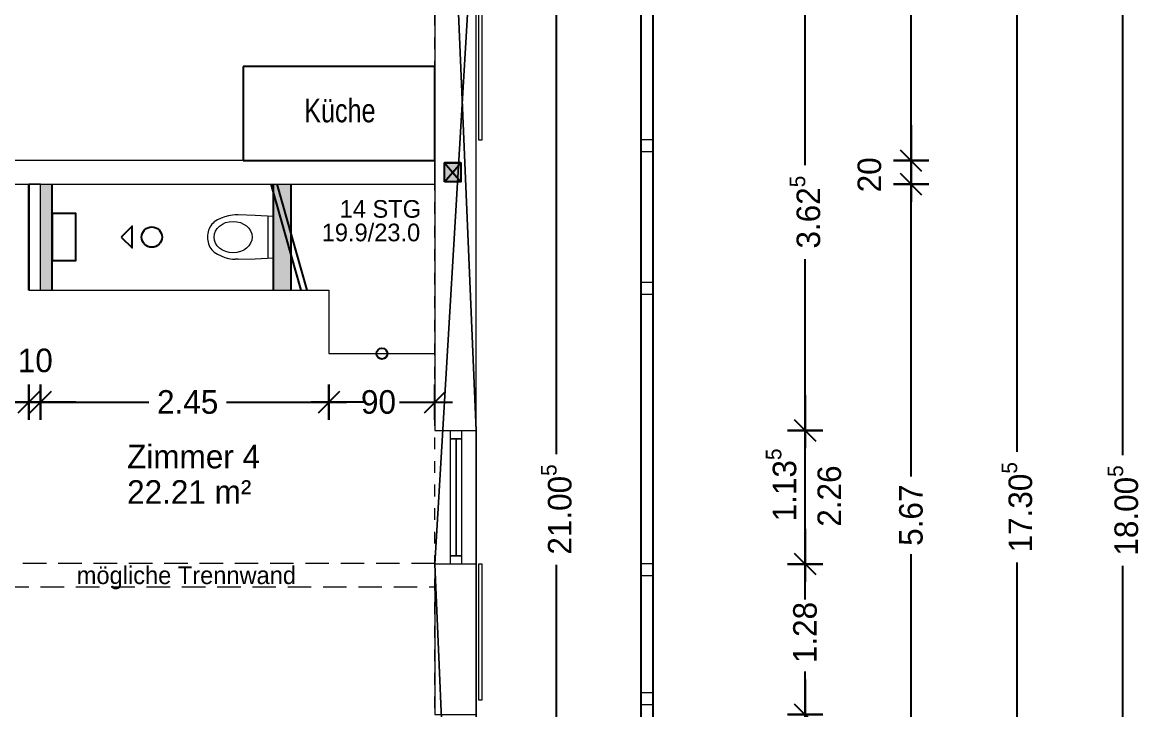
# Model space of a CAD drawing. Header units: metres. Extents: x 153.5 to 178.4, y 23.4 to 51.6.
# Drawn here: x 168.94 to 178.44, y 35.82 to 41.66 of the extents above; entities that cross this region are included whole.
import ezdxf

# ---------------------------------------------------------------- set-up
doc = ezdxf.new("R2010")
doc.units = ezdxf.units.M
doc.header["$XCLIPFRAME"] = 2
doc.header["$PDMODE"] = 65
for name, pattern in [('AUSGEZOGEN', [0]), ('PUNKT2_S9', [0.1, 0, -0.1]), ('VERDECKT2_S2', [0.27, 0.2, -0.07])]:
    doc.linetypes.add(name, pattern=pattern)
for name, color, linetype, lineweight in [('Allgemein01', 7, 'AUSGEZOGEN', 13), ('Allgemein03', 7, 'AUSGEZOGEN', 25), ('Design', 7, 'AUSGEZOGEN', 18), ('Fenster', 7, 'AUSGEZOGEN', 13), ('Fensterbank', 7, 'AUSGEZOGEN', 13), ('Pfosten_ Stützen', 7, 'AUSGEZOGEN', 13), ('Sanitär', 7, 'AUSGEZOGEN', 25), ('Standard', 7, 'AUSGEZOGEN', 25), ('Stütze Holz', 7, 'AUSGEZOGEN', 13), ('Text Allgemein', 7, 'AUSGEZOGEN', 13), ('Treppe', 7, 'AUSGEZOGEN', 13), ('Verschattung', 7, 'AUSGEZOGEN', 13), ('Wand Holz nicht tragend', 7, 'AUSGEZOGEN', 13), ('Wand Holz tragend', 7, 'AUSGEZOGEN', 13)]:
    doc.layers.add(name, color=color, linetype=linetype, lineweight=lineweight)
doc.styles.add('Posterama Text Light', font='')
doc.styles.get('Posterama Text Light').set_extended_font_data('Posterama Text Light')
doc.dimstyles.new('DIMSTYLE_13', dxfattribs={"dimtxt": 0.2, "dimasz": 0.3, "dimexe": 0, "dimexo": 1e-06, "dimgap": 0.1, "dimtad": 2, "dimdec": 1, "dimlfac": 100, "dimrnd": 0.5, "dimzin": 4, "dimdsep": 46, "dimtxsty": 'Posterama Text Light', "dimblk1": 'ALL_ML_STRICH', "dimblk2": 'ALL_ML_STRICH', "dimsah": 1, "dimcen": 0, "dimse1": 1, "dimse2": 1, "dimclrd": 7, "dimclre": 7, "dimclrt": 7, "dimadec": 0, "dimazin": 0, "dimtfac": 1, "dimtdec": 0, "dimtix": 1, "dimtmove": 2, "dimatfit": 3, "dimfxl": 0, "dimtvp": 1.2, "dimtzin": 0, "dimlwd": 0, "dimlwe": 18, "dimarcsym": 0})
doc.dimstyles.new('DIMSTYLE_14', dxfattribs={"dimtxt": 0.2, "dimasz": 0.3, "dimexe": 0, "dimexo": 1e-06, "dimgap": 0.1, "dimtad": 0, "dimrnd": 0.005, "dimzin": 4, "dimdsep": 46, "dimtxsty": 'Posterama Text Light', "dimblk1": 'ALL_ML_STRICH', "dimblk2": 'ALL_ML_STRICH', "dimsah": 1, "dimcen": 0, "dimse1": 1, "dimse2": 1, "dimclrd": 7, "dimclre": 7, "dimclrt": 7, "dimadec": 0, "dimazin": 0, "dimtfac": 1, "dimtdec": 0, "dimtix": 1, "dimtmove": 2, "dimatfit": 3, "dimfxl": 0, "dimtzin": 0, "dimlwd": 0, "dimlwe": 18, "dimarcsym": 0})
doc.dimstyles.new('DIMSTYLE_17', dxfattribs={"dimtxt": 0.2, "dimasz": 0.3, "dimexe": 0, "dimexo": 1e-06, "dimgap": 0.1, "dimtad": 0, "dimdec": 1, "dimlfac": 100, "dimrnd": 0.5, "dimzin": 4, "dimdsep": 46, "dimtxsty": 'Posterama Text Light', "dimblk1": 'ALL_ML_STRICH', "dimblk2": 'ALL_ML_STRICH', "dimsah": 1, "dimcen": 0, "dimse1": 1, "dimse2": 1, "dimclrd": 7, "dimclre": 7, "dimclrt": 7, "dimadec": 0, "dimazin": 0, "dimtfac": 1, "dimtdec": 0, "dimtix": 1, "dimtmove": 2, "dimatfit": 3, "dimfxl": 0, "dimtzin": 0, "dimlwd": 0, "dimlwe": 25, "dimarcsym": 0})
doc.dimstyles.new('DIMSTYLE_2', dxfattribs={"dimtxt": 0.2, "dimasz": 0.3, "dimexe": 0, "dimexo": 1e-06, "dimgap": 0.1, "dimtad": 0, "dimdec": 3, "dimrnd": 0.005, "dimzin": 0, "dimdsep": 46, "dimtxsty": 'Posterama Text Light', "dimblk1": 'ALL_ML_STRICH', "dimblk2": 'ALL_ML_STRICH', "dimsah": 1, "dimcen": 0, "dimse1": 1, "dimse2": 1, "dimclrd": 7, "dimclre": 7, "dimclrt": 7, "dimadec": 0, "dimazin": 0, "dimtfac": 1, "dimtdec": 0, "dimtix": 1, "dimtmove": 2, "dimatfit": 3, "dimfxl": 0, "dimtzin": 0, "dimlwd": 0, "dimlwe": 25, "dimarcsym": 0})
doc.dimstyles.new('DIMSTYLE_21', dxfattribs={"dimtxt": 0.2, "dimasz": 0.3, "dimexe": 0, "dimexo": 0, "dimgap": 0.1, "dimtad": 0, "dimdec": 3, "dimrnd": 0.005, "dimzin": 4, "dimdsep": 46, "dimtxsty": 'Posterama Text Light', "dimblk1": 'ALL_ML_STRICH', "dimblk2": 'ALL_ML_STRICH', "dimsah": 1, "dimcen": 0, "dimclrd": 7, "dimclre": 7, "dimclrt": 7, "dimadec": 0, "dimazin": 0, "dimtfac": 1, "dimtdec": 0, "dimtix": 1, "dimtmove": 2, "dimatfit": 3, "dimfxl": 0, "dimtzin": 0, "dimlwd": 0, "dimlwe": 25, "dimarcsym": 0})
doc.dimstyles.new('DIMSTYLE_3', dxfattribs={"dimtxt": 0.2, "dimasz": 0.3, "dimexe": 0, "dimexo": 1e-06, "dimgap": 0.1, "dimtad": 0, "dimdec": 3, "dimrnd": 0.005, "dimzin": 0, "dimdsep": 46, "dimtxsty": 'Posterama Text Light', "dimblk1": 'ALL_ML_STRICH', "dimblk2": 'ALL_ML_STRICH', "dimsah": 1, "dimcen": 0, "dimse1": 1, "dimse2": 1, "dimclrd": 7, "dimclre": 7, "dimclrt": 7, "dimadec": 0, "dimazin": 0, "dimtfac": 1, "dimtdec": 0, "dimtix": 1, "dimtmove": 2, "dimatfit": 3, "dimfxl": 0, "dimtzin": 0, "dimlwd": 0, "dimlwe": 25, "dimarcsym": 0})
doc.dimstyles.new('DIMSTYLE_5', dxfattribs={"dimtxt": 0.2, "dimasz": 0.3, "dimexe": 0, "dimexo": 1e-06, "dimgap": 0.1, "dimtad": 0, "dimrnd": 0.005, "dimzin": 0, "dimdsep": 46, "dimtxsty": 'Posterama Text Light', "dimblk1": 'ALL_ML_STRICH', "dimblk2": 'ALL_ML_STRICH', "dimsah": 1, "dimcen": 0, "dimse1": 1, "dimse2": 1, "dimclrd": 7, "dimclre": 7, "dimclrt": 7, "dimadec": 0, "dimazin": 0, "dimtfac": 1, "dimtdec": 0, "dimtix": 1, "dimtmove": 2, "dimatfit": 3, "dimfxl": 0, "dimtzin": 0, "dimlwd": 0, "dimlwe": 25, "dimarcsym": 0})
doc.dimstyles.new('DIMSTYLE_7', dxfattribs={"dimtxt": 0.2, "dimasz": 0.3, "dimexe": 0, "dimexo": 1e-06, "dimgap": 0.1, "dimtad": 2, "dimdec": 1, "dimlfac": 100, "dimrnd": 0.5, "dimzin": 0, "dimdsep": 46, "dimtxsty": 'Posterama Text Light', "dimblk1": 'ALL_ML_STRICH', "dimblk2": 'ALL_ML_STRICH', "dimsah": 1, "dimcen": 0, "dimse1": 1, "dimse2": 1, "dimclrd": 7, "dimclre": 7, "dimclrt": 7, "dimadec": 0, "dimazin": 0, "dimtfac": 1, "dimtdec": 0, "dimtix": 1, "dimtmove": 2, "dimatfit": 3, "dimfxl": 0, "dimtvp": 1.2, "dimtzin": 0, "dimlwd": 0, "dimlwe": 25, "dimarcsym": 0})
doc.dimstyles.new('DIMSTYLE_9', dxfattribs={"dimtxt": 0.2, "dimasz": 0.3, "dimexe": 0, "dimexo": 1e-06, "dimgap": 0.1, "dimtad": 2, "dimdec": 3, "dimrnd": 0.005, "dimzin": 0, "dimdsep": 46, "dimtxsty": 'Posterama Text Light', "dimblk1": 'ALL_ML_STRICH', "dimblk2": 'ALL_ML_STRICH', "dimsah": 1, "dimcen": 0, "dimse1": 1, "dimse2": 1, "dimclrd": 7, "dimclre": 7, "dimclrt": 7, "dimadec": 0, "dimazin": 0, "dimtfac": 1, "dimtdec": 0, "dimtix": 1, "dimtmove": 2, "dimatfit": 3, "dimfxl": 0, "dimtzin": 0, "dimlwd": 0, "dimlwe": 25, "dimarcsym": 0})
picture_1 = doc.add_image_def('image1.jpg', size_in_pixel=(256, 256))
picture_2 = doc.add_image_def('image2.jpg', size_in_pixel=(256, 256))

# ---------------------------------------------------------------- blocks, each defined once
blk = doc.blocks.new('COMPLEXOBJECT_3')
at = {"layer": 'Standard', "linetype": 'AUSGEZOGEN', "lineweight": 25, "transparency": 33554687}
blk.add_hatch(color=31, dxfattribs=at).paths.add_polyline_path([(172.5278, 40.3048), (172.6678, 40.3048), (172.6678, 40.4648), (172.5278, 40.4648)])
at = {"layer": 'Standard', "color": 7, "linetype": 'AUSGEZOGEN', "lineweight": 25, "transparency": 33554687}
blk.add_lwpolyline([(172.5278, 40.3048), (172.5278, 40.4648), (172.6678, 40.4648), (172.6678, 40.3048), (172.5278, 40.3048)], close=True, dxfattribs=at)
blk = doc.blocks.new('ALL_ML_STRICH')
at = {"color": 0, "linetype": 'ByBlock', "lineweight": -2}
for p, q in [((0, -0.5), (0, 0.5)), ((-1, 0), (0.5, 0)), ((-0.3, -0.3), (0.3, 0.3))]:
    blk.add_line(p, q, dxfattribs=at)
blk = doc.blocks.new('*D24')
at = {"layer": 'DEFPOINTS', "color": 7, "linetype": 'AUSGEZOGEN', "lineweight": 25, "transparency": 33554687}
for p in [(172.7978, 46.4848), (172.7978, 28.4819), (178.2916, 28.4819)]:
    blk.add_point(p, dxfattribs=at)
at = {"layer": 'Standard', "color": 7, "linetype": 'AUSGEZOGEN', "lineweight": -2, "transparency": 33554687}
for p, q in [((178.2916, 37.9821), (178.2916, 46.4848)), ((178.2916, 28.4819), (178.2916, 37.0421))]:
    blk.add_line(p, q, dxfattribs=at)
at = {"layer": 'Standard', "color": 7, "linetype": 'AUSGEZOGEN', "lineweight": 25, "transparency": 33554687, "xscale": 0.3, "yscale": 0.3, "zscale": 0.3}
for p, rotation in [((178.2916, 46.4848), 90), ((178.2916, 28.4819), 270)]:
    blk.add_blockref('ALL_ML_STRICH', p, dxfattribs=dict(at, rotation=rotation))
at = {"layer": 'Standard', "color": 7, "linetype": 'AUSGEZOGEN', "lineweight": 25, "transparency": 33554687, "insert": (178.2916, 37.5121), "char_height": 0.2, "width": 1.2, "attachment_point": 5, "rotation": 90, "style": 'Posterama Text Light'}
blk.add_mtext('\\A1;{\\A1;{18.00\\H0.132000;\\S5^ ;}}', dxfattribs=at)
blk = doc.blocks.new('*D66')
at = {"layer": 'DEFPOINTS', "color": 7, "linetype": 'AUSGEZOGEN', "lineweight": 25, "transparency": 33554687}
for p in [(172.4478, 46.1348), (172.4478, 28.8319), (177.3916, 28.8319)]:
    blk.add_point(p, dxfattribs=at)
at = {"layer": 'Standard', "color": 7, "linetype": 'AUSGEZOGEN', "lineweight": -2, "transparency": 33554687}
for p, q in [((177.3916, 38.0094), (177.3916, 46.1348)), ((177.3916, 28.8319), (177.3916, 37.0694))]:
    blk.add_line(p, q, dxfattribs=at)
at = {"layer": 'Standard', "color": 7, "linetype": 'AUSGEZOGEN', "lineweight": 25, "transparency": 33554687, "xscale": 0.3, "yscale": 0.3, "zscale": 0.3}
for p, rotation in [((177.3916, 46.1348), 90), ((177.3916, 28.8319), 270)]:
    blk.add_blockref('ALL_ML_STRICH', p, dxfattribs=dict(at, rotation=rotation))
at = {"layer": 'Standard', "color": 7, "linetype": 'AUSGEZOGEN', "lineweight": 25, "transparency": 33554687, "insert": (177.3916, 37.5394), "char_height": 0.2, "width": 1.2, "attachment_point": 5, "rotation": 90, "style": 'Posterama Text Light'}
blk.add_mtext('\\A1;{\\A1;{17.30\\H0.132000;\\S5^ ;}}', dxfattribs=at)
blk = doc.blocks.new('*D89')
at = {"layer": 'DEFPOINTS', "color": 7, "linetype": 'AUSGEZOGEN', "lineweight": 25, "transparency": 33554687}
for p in [(172.4478, 40.2848), (172.4478, 34.6148), (176.4916, 34.6148)]:
    blk.add_point(p, dxfattribs=at)
at = {"layer": 'Standard', "color": 7, "linetype": 'AUSGEZOGEN', "lineweight": -2, "transparency": 33554687}
for p, q in [((176.4916, 37.8018), (176.4916, 40.2848)), ((176.4916, 34.6148), (176.4916, 37.1418))]:
    blk.add_line(p, q, dxfattribs=at)
at = {"layer": 'Standard', "color": 7, "linetype": 'AUSGEZOGEN', "lineweight": 25, "transparency": 33554687, "xscale": 0.3, "yscale": 0.3, "zscale": 0.3}
for p, rotation in [((176.4916, 40.2848), 90), ((176.4916, 34.6148), 270)]:
    blk.add_blockref('ALL_ML_STRICH', p, dxfattribs=dict(at, rotation=rotation))
at = {"layer": 'Standard', "color": 7, "linetype": 'AUSGEZOGEN', "lineweight": 25, "transparency": 33554687, "insert": (176.4916, 37.4718), "char_height": 0.2, "width": 0.8, "attachment_point": 5, "rotation": 90, "style": 'Posterama Text Light'}
blk.add_mtext('\\A1;{\\A1;{5.67\\H0.132000;\\S^ ;}}', dxfattribs=at)
blk = doc.blocks.new('*D90')
at = {"layer": 'DEFPOINTS', "color": 7, "linetype": 'AUSGEZOGEN', "lineweight": 25, "transparency": 33554687}
for p in [(172.4478, 40.4848), (172.4478, 40.2848), (176.4916, 40.2848)]:
    blk.add_point(p, dxfattribs=at)
at = {"layer": 'Standard', "color": 7, "linetype": 'AUSGEZOGEN', "lineweight": -2, "transparency": 33554687}
blk.add_line((176.4916, 40.2848), (176.4916, 40.4848), dxfattribs=at)
at = {"layer": 'Standard', "color": 7, "linetype": 'AUSGEZOGEN', "lineweight": 25, "transparency": 33554687, "xscale": 0.3, "yscale": 0.3, "zscale": 0.3}
for p, rotation in [((176.4916, 40.4848), 90), ((176.4916, 40.2848), 270)]:
    blk.add_blockref('ALL_ML_STRICH', p, dxfattribs=dict(at, rotation=rotation))
at = {"layer": 'Standard', "color": 7, "linetype": 'AUSGEZOGEN', "lineweight": 25, "transparency": 33554687, "insert": (176.1388, 40.3637), "char_height": 0.2, "width": 0.8, "attachment_point": 5, "rotation": 90, "style": 'Posterama Text Light'}
blk.add_mtext('\\A1;{\\A1;{20\\H0.132000;\\S^ ;}}', dxfattribs=at)
blk = doc.blocks.new('*D91')
at = {"layer": 'DEFPOINTS', "color": 7, "linetype": 'AUSGEZOGEN', "lineweight": 25, "transparency": 33554687}
for p in [(172.4478, 46.1348), (172.4478, 40.4848), (176.4916, 40.4848)]:
    blk.add_point(p, dxfattribs=at)
at = {"layer": 'Standard', "color": 7, "linetype": 'AUSGEZOGEN', "lineweight": -2, "transparency": 33554687}
for p, q in [((176.4916, 43.6564), (176.4916, 46.1348)), ((176.4916, 40.4848), (176.4916, 42.9964))]:
    blk.add_line(p, q, dxfattribs=at)
at = {"layer": 'Standard', "color": 7, "linetype": 'AUSGEZOGEN', "lineweight": 25, "transparency": 33554687, "xscale": 0.3, "yscale": 0.3, "zscale": 0.3}
for p, rotation in [((176.4916, 46.1348), 90), ((176.4916, 40.4848), 270)]:
    blk.add_blockref('ALL_ML_STRICH', p, dxfattribs=dict(at, rotation=rotation))
at = {"layer": 'Standard', "color": 7, "linetype": 'AUSGEZOGEN', "lineweight": 25, "transparency": 33554687, "insert": (176.4916, 43.3264), "char_height": 0.2, "width": 0.8, "attachment_point": 5, "rotation": 90, "style": 'Posterama Text Light'}
blk.add_mtext('\\A1;{\\A1;{5.65\\H0.132000;\\S^ ;}}', dxfattribs=at)
blk = doc.blocks.new('*D103')
at = {"layer": 'DEFPOINTS', "color": 7, "linetype": 'AUSGEZOGEN', "lineweight": 25, "transparency": 33554687}
for p in [(172.7978, 35.7773), (172.4478, 34.6148), (175.5916, 34.6148)]:
    blk.add_point(p, dxfattribs=at)
at = {"layer": 'Standard', "color": 7, "linetype": 'AUSGEZOGEN', "lineweight": -2, "transparency": 33554687}
blk.add_line((175.5916, 34.6148), (175.5916, 35.7773), dxfattribs=at)
at = {"layer": 'Standard', "color": 7, "linetype": 'AUSGEZOGEN', "lineweight": 25, "transparency": 33554687, "xscale": 0.3, "yscale": 0.3, "zscale": 0.3}
for p, rotation in [((175.5916, 35.7773), 90), ((175.5916, 34.6148), 270)]:
    blk.add_blockref('ALL_ML_STRICH', p, dxfattribs=dict(at, rotation=rotation))
at = {"layer": 'Standard', "color": 7, "linetype": 'AUSGEZOGEN', "lineweight": 25, "transparency": 33554687, "insert": (175.3888, 35.2993), "char_height": 0.2, "width": 1, "attachment_point": 5, "rotation": 90, "style": 'Posterama Text Light'}
blk.add_mtext('\\A1;{\\A1;{1.16\\H0.132000;\\S5^ ;}}', dxfattribs=at)
at = {"layer": 'Standard', "color": 7, "linetype": 'AUSGEZOGEN', "lineweight": 25, "transparency": 33554687, "insert": (175.6972, 34.9459), "char_height": 0.2, "width": 0.01, "attachment_point": 1, "rotation": 90, "line_spacing_factor": 0.60241, "style": 'Posterama Text Light'}
blk.add_mtext('\\A1;{2.26\\H0.132000;\\S^ ;}', dxfattribs=at)
blk = doc.blocks.new('*D104')
at = {"layer": 'DEFPOINTS', "color": 7, "linetype": 'AUSGEZOGEN', "lineweight": 25, "transparency": 33554687}
for p in [(172.7978, 37.0569), (172.7978, 35.7773), (175.5916, 35.7773)]:
    blk.add_point(p, dxfattribs=at)
at = {"layer": 'Standard', "color": 7, "linetype": 'AUSGEZOGEN', "lineweight": -2, "transparency": 33554687}
for p, q in [((175.5916, 36.8048), (175.5916, 37.0569)), ((175.5916, 35.7773), (175.5916, 36.1448))]:
    blk.add_line(p, q, dxfattribs=at)
at = {"layer": 'Standard', "color": 7, "linetype": 'AUSGEZOGEN', "lineweight": 25, "transparency": 33554687, "xscale": 0.3, "yscale": 0.3, "zscale": 0.3}
for p, rotation in [((175.5916, 37.0569), 90), ((175.5916, 35.7773), 270)]:
    blk.add_blockref('ALL_ML_STRICH', p, dxfattribs=dict(at, rotation=rotation))
at = {"layer": 'Standard', "color": 7, "linetype": 'AUSGEZOGEN', "lineweight": 25, "transparency": 33554687, "insert": (175.5916, 36.4748), "char_height": 0.2, "width": 0.8, "attachment_point": 5, "rotation": 90, "style": 'Posterama Text Light'}
blk.add_mtext('\\A1;{\\A1;{1.28\\H0.132000;\\S^ ;}}', dxfattribs=at)
blk = doc.blocks.new('*D105')
at = {"layer": 'DEFPOINTS', "color": 7, "linetype": 'AUSGEZOGEN', "lineweight": 25, "transparency": 33554687}
for p in [(172.7978, 38.1919), (172.7978, 37.0569), (175.5916, 37.0569)]:
    blk.add_point(p, dxfattribs=at)
at = {"layer": 'Standard', "color": 7, "linetype": 'AUSGEZOGEN', "lineweight": -2, "transparency": 33554687}
blk.add_line((175.5916, 37.0569), (175.5916, 38.1919), dxfattribs=at)
at = {"layer": 'Standard', "color": 7, "linetype": 'AUSGEZOGEN', "lineweight": 25, "transparency": 33554687, "xscale": 0.3, "yscale": 0.3, "zscale": 0.3}
for p, rotation in [((175.5916, 38.1919), 90), ((175.5916, 37.0569), 270)]:
    blk.add_blockref('ALL_ML_STRICH', p, dxfattribs=dict(at, rotation=rotation))
at = {"layer": 'Standard', "color": 7, "linetype": 'AUSGEZOGEN', "lineweight": 25, "transparency": 33554687, "insert": (175.3888, 37.729), "char_height": 0.2, "width": 1, "attachment_point": 5, "rotation": 90, "style": 'Posterama Text Light'}
blk.add_mtext('\\A1;{\\A1;{1.13\\H0.132000;\\S5^ ;}}', dxfattribs=at)
at = {"layer": 'Standard', "color": 7, "linetype": 'AUSGEZOGEN', "lineweight": 25, "transparency": 33554687, "insert": (175.6972, 37.3742), "char_height": 0.2, "width": 0.01, "attachment_point": 1, "rotation": 90, "line_spacing_factor": 0.60241, "style": 'Posterama Text Light'}
blk.add_mtext('\\A1;{2.26\\H0.132000;\\S^ ;}', dxfattribs=at)
blk = doc.blocks.new('*D106')
at = {"layer": 'DEFPOINTS', "color": 7, "linetype": 'AUSGEZOGEN', "lineweight": 25, "transparency": 33554687}
for p in [(172.7978, 41.8167), (172.7978, 38.1919), (175.5916, 38.1919)]:
    blk.add_point(p, dxfattribs=at)
at = {"layer": 'Standard', "color": 7, "linetype": 'AUSGEZOGEN', "lineweight": -2, "transparency": 33554687}
for p, q in [((175.5916, 40.4468), (175.5916, 41.8167)), ((175.5916, 38.1919), (175.5916, 39.6468))]:
    blk.add_line(p, q, dxfattribs=at)
at = {"layer": 'Standard', "color": 7, "linetype": 'AUSGEZOGEN', "lineweight": 25, "transparency": 33554687, "xscale": 0.3, "yscale": 0.3, "zscale": 0.3}
for p, rotation in [((175.5916, 41.8167), 90), ((175.5916, 38.1919), 270)]:
    blk.add_blockref('ALL_ML_STRICH', p, dxfattribs=dict(at, rotation=rotation))
at = {"layer": 'Standard', "color": 7, "linetype": 'AUSGEZOGEN', "lineweight": 25, "transparency": 33554687, "insert": (175.5916, 40.0468), "char_height": 0.2, "width": 1, "attachment_point": 5, "rotation": 90, "style": 'Posterama Text Light'}
blk.add_mtext('\\A1;{\\A1;{3.62\\H0.132000;\\S5^ ;}}', dxfattribs=at)
blk = doc.blocks.new('*D130')
at = {"layer": 'DEFPOINTS', "color": 7, "linetype": 'AUSGEZOGEN', "lineweight": 25, "transparency": 33554687}
for p in [(167.8978, 40.2848), (168.9978, 40.2848), (167.8978, 38.4329)]:
    blk.add_point(p, dxfattribs=at)
at = {"layer": 'Standard', "color": 7, "linetype": 'AUSGEZOGEN', "lineweight": -2, "transparency": 33554687}
for p, q in [((167.8978, 38.4329), (168.1889, 38.4329)), ((168.8489, 38.4329), (168.9978, 38.4329))]:
    blk.add_line(p, q, dxfattribs=at)
at = {"layer": 'Standard', "color": 7, "linetype": 'AUSGEZOGEN', "lineweight": 25, "transparency": 33554687, "xscale": 0.3, "yscale": 0.3, "zscale": 0.3, "rotation": 180}
blk.add_blockref('ALL_ML_STRICH', (167.8978, 38.4329), dxfattribs=at)
at = {"layer": 'Standard', "color": 7, "linetype": 'AUSGEZOGEN', "lineweight": 25, "transparency": 33554687, "xscale": 0.3, "yscale": 0.3, "zscale": 0.3}
blk.add_blockref('ALL_ML_STRICH', (168.9978, 38.4329), dxfattribs=at)
at = {"layer": 'Standard', "color": 7, "linetype": 'AUSGEZOGEN', "lineweight": 25, "transparency": 33554687, "insert": (168.5189, 38.4329), "char_height": 0.2, "width": 0.8, "attachment_point": 5, "style": 'Posterama Text Light'}
blk.add_mtext('\\A1;{\\A1;{1.10\\H0.132000;\\S^ ;}}', dxfattribs=at)
blk = doc.blocks.new('*D131')
at = {"layer": 'DEFPOINTS', "color": 7, "linetype": 'AUSGEZOGEN', "lineweight": 25, "transparency": 33554687}
for p in [(168.9978, 40.2848), (169.0978, 40.2848), (168.9978, 38.4329)]:
    blk.add_point(p, dxfattribs=at)
at = {"layer": 'Standard', "color": 7, "linetype": 'AUSGEZOGEN', "lineweight": -2, "transparency": 33554687}
blk.add_line((168.9978, 38.4329), (169.0978, 38.4329), dxfattribs=at)
at = {"layer": 'Standard', "color": 7, "linetype": 'AUSGEZOGEN', "lineweight": 25, "transparency": 33554687, "xscale": 0.3, "yscale": 0.3, "zscale": 0.3}
blk.add_blockref('ALL_ML_STRICH', (169.0978, 38.4329), dxfattribs=at)
at = {"layer": 'Standard', "color": 7, "linetype": 'AUSGEZOGEN', "lineweight": 25, "transparency": 33554687, "xscale": 0.3, "yscale": 0.3, "zscale": 0.3, "rotation": 180}
blk.add_blockref('ALL_ML_STRICH', (168.9978, 38.4329), dxfattribs=at)
at = {"layer": 'Standard', "color": 7, "linetype": 'AUSGEZOGEN', "lineweight": 25, "transparency": 33554687, "insert": (169.0535, 38.7857), "char_height": 0.2, "width": 0.8, "attachment_point": 5, "style": 'Posterama Text Light'}
blk.add_mtext('\\A1;{\\A1;{10\\H0.132000;\\S^ ;}}', dxfattribs=at)
blk = doc.blocks.new('*D132')
at = {"layer": 'DEFPOINTS', "color": 7, "linetype": 'AUSGEZOGEN', "lineweight": 25, "transparency": 33554687}
for p in [(169.0978, 40.2848), (171.5478, 39.3848), (169.0978, 38.4329)]:
    blk.add_point(p, dxfattribs=at)
at = {"layer": 'Standard', "color": 7, "linetype": 'AUSGEZOGEN', "lineweight": -2, "transparency": 33554687}
for p, q in [((169.0978, 38.4329), (170.0177, 38.4329)), ((170.6777, 38.4329), (171.5478, 38.4329))]:
    blk.add_line(p, q, dxfattribs=at)
at = {"layer": 'Standard', "color": 7, "linetype": 'AUSGEZOGEN', "lineweight": 25, "transparency": 33554687, "xscale": 0.3, "yscale": 0.3, "zscale": 0.3, "rotation": 180}
blk.add_blockref('ALL_ML_STRICH', (169.0978, 38.4329), dxfattribs=at)
at = {"layer": 'Standard', "color": 7, "linetype": 'AUSGEZOGEN', "lineweight": 25, "transparency": 33554687, "xscale": 0.3, "yscale": 0.3, "zscale": 0.3}
blk.add_blockref('ALL_ML_STRICH', (171.5478, 38.4329), dxfattribs=at)
at = {"layer": 'Standard', "color": 7, "linetype": 'AUSGEZOGEN', "lineweight": 25, "transparency": 33554687, "insert": (170.3477, 38.4329), "char_height": 0.2, "width": 0.8, "attachment_point": 5, "style": 'Posterama Text Light'}
blk.add_mtext('\\A1;{\\A1;{2.45\\H0.132000;\\S^ ;}}', dxfattribs=at)
blk = doc.blocks.new('*D133')
at = {"layer": 'DEFPOINTS', "color": 7, "linetype": 'AUSGEZOGEN', "lineweight": 25, "transparency": 33554687}
for p in [(171.5478, 39.3848), (172.4478, 38.8448), (171.5478, 38.4329)]:
    blk.add_point(p, dxfattribs=at)
at = {"layer": 'Standard', "color": 7, "linetype": 'AUSGEZOGEN', "lineweight": -2, "transparency": 33554687}
for p, q in [((171.5478, 38.4329), (171.6383, 38.4329)), ((172.2983, 38.4329), (172.4478, 38.4329))]:
    blk.add_line(p, q, dxfattribs=at)
at = {"layer": 'Standard', "color": 7, "linetype": 'AUSGEZOGEN', "lineweight": 25, "transparency": 33554687, "xscale": 0.3, "yscale": 0.3, "zscale": 0.3, "rotation": 180}
blk.add_blockref('ALL_ML_STRICH', (171.5478, 38.4329), dxfattribs=at)
at = {"layer": 'Standard', "color": 7, "linetype": 'AUSGEZOGEN', "lineweight": 25, "transparency": 33554687, "xscale": 0.3, "yscale": 0.3, "zscale": 0.3}
blk.add_blockref('ALL_ML_STRICH', (172.4478, 38.4329), dxfattribs=at)
at = {"layer": 'Standard', "color": 7, "linetype": 'AUSGEZOGEN', "lineweight": 25, "transparency": 33554687, "insert": (171.9683, 38.4329), "char_height": 0.2, "width": 0.8, "attachment_point": 5, "style": 'Posterama Text Light'}
blk.add_mtext('\\A1;{\\A1;{90\\H0.132000;\\S^ ;}}', dxfattribs=at)
blk = doc.blocks.new('*D137')
at = {"layer": 'DEFPOINTS', "color": 7, "linetype": 'AUSGEZOGEN', "lineweight": 25, "transparency": 33554687}
for p in [(174.2978, 47.9848), (173.4795, 26.9819), (174.2978, 26.9819)]:
    blk.add_point(p, dxfattribs=at)
at = {"layer": 'Standard', "color": 7, "linetype": 'AUSGEZOGEN', "lineweight": -2, "transparency": 33554687}
for p, q in [((173.4795, 47.9848), (173.4795, 47.9848)), ((173.4795, 37.9904), (173.4795, 47.9848)), ((173.4795, 26.9819), (173.4795, 37.0504)), ((173.4795, 26.9819), (173.4795, 26.9819))]:
    blk.add_line(p, q, dxfattribs=at)
at = {"layer": 'Standard', "color": 7, "linetype": 'AUSGEZOGEN', "lineweight": 25, "transparency": 33554687, "xscale": 0.3, "yscale": 0.3, "zscale": 0.3}
for p, rotation in [((173.4795, 47.9848), 90), ((173.4795, 26.9819), 270)]:
    blk.add_blockref('ALL_ML_STRICH', p, dxfattribs=dict(at, rotation=rotation))
at = {"layer": 'Standard', "color": 7, "linetype": 'AUSGEZOGEN', "lineweight": 25, "transparency": 33554687, "insert": (173.4795, 37.5204), "char_height": 0.2, "width": 1.2, "attachment_point": 5, "rotation": 90, "style": 'Posterama Text Light'}
blk.add_mtext('\\A1;{\\A1;{21.00\\H0.132000;\\S5^ ;}}', dxfattribs=at)

msp = doc.modelspace()

# ---------------------------------------------------------------- hatches: boundary and pattern name
at = {"layer": 'Design', "linetype": 'AUSGEZOGEN', "lineweight": 25, "transparency": 33554687}
msp.add_hatch(color=254, dxfattribs=at).paths.add_polyline_path([(169.0978, 40.2848), (169.0978, 39.3848), (169.1978, 39.3848), (169.1978, 40.2848)])
for points in [[(171.0778, 39.8348), (171.0778, 40.2848), (171.2278, 40.2848), (171.2278, 39.8348)], [(171.0778, 39.3848), (171.0778, 39.8348), (171.2278, 39.8348), (171.2278, 39.3848)]]:
    msp.add_hatch(color=254, dxfattribs=at).paths.add_polyline_path(points, flags=16)

# ---------------------------------------------------------------- linework, layer by layer
at = {"layer": 'Allgemein01', "color": 7, "linetype": 'PUNKT2_S9', "lineweight": 13, "transparency": 33554687}
msp.add_line((172.4478, 28.8319), (172.4478, 46.1348), dxfattribs=at)
at = {"layer": 'Allgemein01', "color": 252, "linetype": 'AUSGEZOGEN', "lineweight": 25, "transparency": 33554687}
msp.add_lwpolyline([(169.1978, 40.0348), (169.1978, 39.6348), (169.3978, 39.6348), (169.3978, 40.0348), (169.1978, 40.0348)], close=True, dxfattribs=at)
msp.add_circle((170.0432, 39.8348), 0.0869, dxfattribs=at)
at = {"layer": 'Allgemein03', "color": 7, "linetype": 'AUSGEZOGEN', "lineweight": 25, "transparency": 33554687}
for p, q in [((170.8178, 41.2848), (170.8178, 40.4848)), ((172.4478, 41.2848), (170.8178, 41.2848)), ((172.4478, 40.4848), (172.4478, 41.2848)), ((170.8178, 40.4848), (172.4478, 40.4848)), ((168.9978, 40.2848), (168.9978, 39.3848)), ((168.9978, 39.3848), (168.9978, 40.2848))]:
    msp.add_line(p, q, dxfattribs=at)
at = {"layer": 'Allgemein03', "color": 252, "linetype": 'AUSGEZOGEN', "lineweight": 25, "transparency": 33554687}
msp.add_line((168.9978, 39.3848), (168.9978, 40.2848), dxfattribs=at)
for points in [[(169.1976, 39.3849), (169.1978, 39.3848), (169.1978, 40.2848)], [(171.0776, 39.3849), (171.0778, 39.3848), (171.0778, 40.2848)], [(171.2278, 39.3848), (171.2279, 39.3847), (171.2279, 40.2847)]]:
    msp.add_lwpolyline(points, dxfattribs=at)
at = {"layer": 'Fenster', "transparency": 33554687}
for points in [[(172.6728, 38.1919), (172.6728, 38.1219), (172.5808, 38.1219), (172.5808, 38.1919), (172.6728, 38.1919)], [(172.6728, 38.1219), (172.6728, 37.1269), (172.5808, 37.1269), (172.5808, 38.1219), (172.6728, 38.1219)], [(172.6728, 37.1269), (172.6728, 37.0569), (172.5808, 37.0569), (172.5808, 37.1269), (172.6728, 37.1269)]]:
    msp.add_lwpolyline(points, close=True, dxfattribs=at)
msp.add_3dface([(172.6268, 38.1219, 3.24), (172.6268, 37.1269, 3.24), (172.6268, 37.1269, 5.36), (172.6268, 38.1219, 5.36)], dxfattribs=at)
at = {"layer": 'Fensterbank', "color": 7, "linetype": 'AUSGEZOGEN', "lineweight": 18, "transparency": 33554687}
msp.add_line((172.7978, 38.1919), (172.7978, 37.0569), dxfattribs=at)
at = {"layer": 'Sanitär', "color": 252, "linetype": 'AUSGEZOGEN', "lineweight": 13, "transparency": 33554687}
for p, q in [((170.6317, 39.9951), (170.6019, 39.9806)), ((170.6627, 40.0068), (170.6317, 39.9951)), ((170.6946, 40.0159), (170.6627, 40.0068)), ((170.7273, 40.0217), (170.6946, 40.0159)), ((170.7502, 40.0228), (170.7273, 40.0217)), ((170.7763, 40.0228), (170.7502, 40.0228)), ((170.92, 40.0188), (170.7763, 40.0228)), ((171.0778, 40.0112), (170.92, 40.0188)), ((171.0319, 39.9167), (171.0318, 40.0134)), ((171.0778, 40.0112), (171.0778, 39.6584)), ((170.5248, 39.8927), (170.5207, 39.8786)), ((170.5302, 39.9063), (170.5248, 39.8927)), ((170.5368, 39.9194), (170.5302, 39.9063)), ((170.5446, 39.9318), (170.5368, 39.9194)), ((170.5535, 39.9434), (170.5446, 39.9318)), ((170.5634, 39.9542), (170.5535, 39.9434)), ((170.5737, 39.9635), (170.5634, 39.9542)), ((170.6019, 39.9806), (170.5737, 39.9635)), ((171.0319, 39.8348), (171.0319, 39.9167)), ((170.5163, 39.8497), (170.5158, 39.8345)), ((170.5158, 39.8345), (170.5163, 39.8199)), ((170.5178, 39.8643), (170.5163, 39.8497)), ((170.5163, 39.8199), (170.5178, 39.8053)), ((170.5207, 39.8786), (170.5178, 39.8643)), ((170.5178, 39.8053), (170.5207, 39.7909)), ((171.0319, 39.7529), (171.0319, 39.8348)), ((170.5207, 39.7909), (170.5248, 39.7769)), ((170.5248, 39.7769), (170.5302, 39.7633)), ((170.5302, 39.7633), (170.5368, 39.7502)), ((170.5368, 39.7502), (170.5446, 39.7378)), ((170.5446, 39.7378), (170.5535, 39.7261)), ((170.5535, 39.7261), (170.5634, 39.7153)), ((170.5634, 39.7153), (170.5737, 39.7061)), ((170.5737, 39.7061), (170.6019, 39.689)), ((171.0318, 39.6562), (171.0319, 39.7529)), ((170.6019, 39.689), (170.6317, 39.6745)), ((170.6317, 39.6745), (170.6627, 39.6628)), ((170.6627, 39.6628), (170.6946, 39.6536)), ((170.6946, 39.6536), (170.7273, 39.6478)), ((170.7273, 39.6478), (170.7502, 39.6468)), ((170.7763, 39.6468), (170.7502, 39.6468)), ((170.7763, 39.6468), (170.92, 39.6508)), ((170.92, 39.6508), (171.0778, 39.6584))]:
    msp.add_line(p, q, dxfattribs=at)
msp.add_ellipse((170.7331, 39.8348), major_axis=(0.1615, 0.0003), ratio=0.826368, dxfattribs=at)
at = {"layer": 'Standard', "color": 8, "linetype": 'VERDECKT2_S2', "lineweight": 13, "transparency": 33554687}
for p, q in [((172.4478, 37.0619), (167.8978, 37.0619)), ((167.8978, 36.8619), (172.4478, 36.8619))]:
    msp.add_line(p, q, dxfattribs=at)
at = {"layer": 'Standard', "color": 1, "linetype": 'AUSGEZOGEN', "lineweight": 25, "transparency": 33554687}
for points in [[(157.2978, 26.9819), (157.2978, 47.9848), (174.2978, 47.9848), (174.2978, 26.9819), (157.2978, 26.9819)], [(157.3978, 27.0819), (157.3978, 47.8848), (174.1978, 47.8848), (174.1978, 27.0819), (157.3978, 27.0819)]]:
    msp.add_lwpolyline(points, close=True, dxfattribs=at)
at = {"layer": 'Standard', "color": 7, "linetype": 'AUSGEZOGEN', "lineweight": 25, "transparency": 33554687}
msp.add_lwpolyline([(172.5278, 40.3048), (172.6678, 40.4648), (172.5278, 40.4648), (172.6678, 40.3048)], dxfattribs=at)
at = {"layer": 'Standard', "color": 7, "linetype": 'AUSGEZOGEN', "lineweight": 13, "transparency": 33554687}
msp.add_lwpolyline([(169.0978, 39.3848), (171.5478, 39.3848), (171.5478, 38.8448), (172.4478, 38.8448)], dxfattribs=at)
at = {"layer": 'Treppe', "color": 7, "linetype": 'AUSGEZOGEN', "lineweight": 25, "transparency": 33554687}
for p, q in [((171.3114, 39.3848), (171.0558, 40.2848)), ((171.3634, 39.3848), (171.1078, 40.2848))]:
    msp.add_line(p, q, dxfattribs=at)
msp.add_lwpolyline([(169.7832, 39.8348), (169.8752, 39.7428), (169.8752, 39.9268), (169.7832, 39.8348)], close=True, dxfattribs=at)
msp.add_circle((171.9978, 38.8448), 0.046, dxfattribs=at)
at = {"layer": 'Verschattung', "transparency": 33554687}
for points in [[(172.8478, 40.6617), (172.8478, 41.8167), (172.8178, 41.8167), (172.8178, 40.6617), (172.8478, 40.6617)], [(172.8478, 35.9019), (172.8478, 37.0569), (172.8178, 37.0569), (172.8178, 35.9019), (172.8478, 35.9019)]]:
    msp.add_lwpolyline(points, close=True, dxfattribs=at)

# ---------------------------------------------------------------- block references
at = {"layer": 'Standard', "color": 31, "linetype": 'AUSGEZOGEN', "lineweight": 25, "transparency": 33554687}
msp.add_blockref('COMPLEXOBJECT_3', (0, 0), dxfattribs=at)

# ---------------------------------------------------------------- texts
at = {"layer": 'Pfosten_ Stützen', "color": 7, "linetype": 'AUSGEZOGEN', "lineweight": 25, "transparency": 33554687, "insert": (171.6403, 40.8073), "char_height": 0.2, "width": 0.72, "attachment_point": 8, "style": 'Posterama Text Light'}
msp.add_mtext('\\A1;{\\fPosterama Text Light|i0|b0;\\H0.200000;\\W0.800000;\\C7;Küche}\\P', dxfattribs=at)
at = {"layer": 'Text Allgemein', "color": 8, "linetype": 'AUSGEZOGEN', "lineweight": 13, "transparency": 33554687, "insert": (169.4057, 37.0367), "char_height": 0.15, "width": 2.0975, "attachment_point": 1, "style": 'Posterama Text Light'}
msp.add_mtext('\\A1;{\\fPosterama Text Light|i0|b0;\\H0.150000;\\W1.000000;\\C8;mögliche Trennwand}\\P', dxfattribs=at)
at = {"layer": 'Wand Holz tragend', "color": 7, "linetype": 'AUSGEZOGEN', "lineweight": 25, "transparency": 33554687, "style": 'Posterama Text Light'}
for s, insert, char_height, width, attachment_point in [('\\A1;{\\fPosterama Text Light|i0|b0;\\H0.150000;\\W1.000000;\\C7;14 STG}\\P', (171.9844, 39.9971), 0.15, 0.7125, 8), ('\\A1;{\\fPosterama Text Light|i0|b0;\\H0.150000;\\W1.000000;\\C7;19.9/23.0}\\P', (171.9044, 39.7971), 0.15, 0.9225, 8), ('\\A1;{\\fPosterama Text Light|i0|b0;\\H0.200000;\\W1.000000;\\C7;Zimmer 4}\\P', (169.8332, 38.0698), 0.2, 1.313333, 1), ('\\A1;{\\fPosterama Text Light|i0|b0;\\H0.200000;\\W1.000000;\\C7;22.21 m²}\\P', (169.8332, 37.7694), 0.2, 1.106667, 1)]:
    msp.add_mtext(s, dxfattribs=dict(at, insert=insert, char_height=char_height, width=width, attachment_point=attachment_point))

# ---------------------------------------------------------------- dimensions: what is measured, and where the dimension line sits
at = {"layer": 'Standard', "color": 7, "linetype": 'AUSGEZOGEN', "lineweight": 25, "transparency": 33554687}
for base, p1, p2, dimstyle, picture, middle in [((173.4795, 47.9848), (173.4795, 26.9819), (173.4795, 47.9848), 'DIMSTYLE_21', '*D137', (173.4795, 37.5204)), ((178.2916, 46.4848), (172.7978, 28.4819), (172.7978, 46.4848), 'DIMSTYLE_2', '*D24', (178.2916, 37.5121)), ((177.3916, 46.1348), (172.4478, 28.8319), (172.4478, 46.1348), 'DIMSTYLE_3', '*D66', (177.3916, 37.5394)), ((176.4916, 46.1348), (172.4478, 40.4848), (172.4478, 46.1348), 'DIMSTYLE_5', '*D91', (176.4916, 43.3264)), ((175.5916, 41.8167), (172.7978, 38.1919), (172.7978, 41.8167), 'DIMSTYLE_3', '*D106', (175.5916, 40.0468)), ((176.4916, 40.4848), (172.4478, 40.2848), (172.4478, 40.4848), 'DIMSTYLE_7', '*D90', (176.1388, 40.3637)), ((176.4916, 40.2848), (172.4478, 34.6148), (172.4478, 40.2848), 'DIMSTYLE_5', '*D89', (176.4916, 37.4718)), ((175.5916, 37.0569), (172.7978, 35.7773), (172.7978, 37.0569), 'DIMSTYLE_5', '*D104', (175.5916, 36.4748))]:
    dim = msp.add_linear_dim(base=base, p1=p1, p2=p2, angle=90, dimstyle=dimstyle, override={"dimpost": '<>', "dimclrd": 7, "dimclre": 7, "dimclrt": 7, "dimlwd": 0, "dimlwe": 25}, dxfattribs=at)
    dim.commit()
    dim.dimension.update_dxf_attribs({"geometry": picture, "text_midpoint": middle, "dimtype": 160})
for base, p1, p2, dimstyle, picture, middle in [((168.9978, 38.4329), (167.8978, 40.2848), (168.9978, 40.2848), 'DIMSTYLE_14', '*D130', (168.5189, 38.4329)), ((169.0978, 38.4329), (168.9978, 40.2848), (169.0978, 40.2848), 'DIMSTYLE_13', '*D131', (169.0535, 38.7857)), ((171.5478, 38.4329), (169.0978, 40.2848), (171.5478, 39.3848), 'DIMSTYLE_14', '*D132', (170.3477, 38.4329)), ((172.4478, 38.4329), (171.5478, 39.3848), (172.4478, 38.8448), 'DIMSTYLE_17', '*D133', (171.9683, 38.4329))]:
    dim = msp.add_linear_dim(base=base, p1=p1, p2=p2, dimstyle=dimstyle, override={"dimpost": '<>', "dimclrd": 7, "dimclre": 7, "dimclrt": 7, "dimlwd": 0, "dimlwe": 25}, dxfattribs=at)
    dim.commit()
    dim.dimension.update_dxf_attribs({"geometry": picture, "text_midpoint": middle, "dimtype": 160})
for base, p1, p2, picture, middle in [((175.5916, 38.1919), (172.7978, 37.0569), (172.7978, 38.1919), '*D105', (175.3888, 37.729)), ((175.5915577235, 35.7772962965), (172.4477603015, 34.6147962965), (172.7977603015, 35.7772962965), '*D103', (175.3887581813, 35.2992692915))]:
    dim = msp.add_linear_dim(base=base, p1=p1, p2=p2, angle=90, text='<>\\X\\A1;{2.26\\H0.132000;\\S^ ;}', dimstyle='DIMSTYLE_9', override={"dimpost": '<>', "dimclrd": 7, "dimclre": 7, "dimclrt": 7, "dimlwd": 0, "dimlwe": 25}, dxfattribs=at)
    dim.commit()
    dim.dimension.update_dxf_attribs({"geometry": picture, "text_midpoint": middle, "dimtype": 160})

# ---------------------------------------------------------------- pictures from other files: only their frames are drawn
at = {"layer": 'Stütze Holz', "lineweight": 18, "transparency": 33554687}
image = msp.add_image(picture_2, insert=(174.1978, 40.5617), size_in_units=(0.381, 0.381), dxfattribs=at)
image.set_boundary_path([(66.7, 255.5), (66.7, 188.3), (-0.5, 188.3), (-0.5, 255.5), (66.7, 255.5)])
image = msp.add_image(picture_2, insert=(174.1978, 39.3494), size_in_units=(0.381, 0.381), dxfattribs=at)
image.set_boundary_path([(66.7, 255.5), (66.7, 188.3), (-0.5, 188.3), (-0.5, 255.5), (66.7, 255.5)])
image = msp.add_image(picture_2, insert=(174.1978, 36.9594), size_in_units=(0.381, 0.381), dxfattribs=at)
image.set_boundary_path([(66.7, 255.5), (66.7, 188.3), (-0.5, 188.3), (-0.5, 255.5), (66.7, 255.5)])
image = msp.add_image(picture_2, insert=(174.1978, 35.8623), size_in_units=(0.381, 0.381), dxfattribs=at)
image.set_boundary_path([(66.7, 255.5), (66.7, 188.3), (-0.5, 188.3), (-0.5, 255.5), (66.7, 255.5)])
at = {"layer": 'Wand Holz nicht tragend', "color": 1, "linetype": 'AUSGEZOGEN', "lineweight": 18, "transparency": 33554687}
image = msp.add_image(picture_1, insert=(172.4478, 40.4848), size_in_units=(2.56, 2.56), rotation=-180, dxfattribs=at)
image.set_boundary_path([(-0.5, 255.5), (454.5, 255.5), (454.5, 235.5), (-0.5, 235.5), (-0.5, 255.5)])
image = msp.add_image(picture_1, insert=(168.9978, 40.2848), size_in_units=(2.56, 2.56), rotation=-90, dxfattribs=at)
image.set_boundary_path([(-0.5, 255.5), (89.5, 255.5), (89.5, 245.5), (-0.5, 245.5), (-0.5, 255.5)])
at = {"layer": 'Wand Holz tragend', "color": 1, "linetype": 'AUSGEZOGEN', "lineweight": 18, "transparency": 33554687}
image = msp.add_image(picture_1, insert=(172.7978, 28.8319), size_in_units=(2.56, 2.56), rotation=90, dxfattribs=at)
image.set_boundary_path([(198, 255.5), (580.536, 255.5), (580.536, 220.5), (198, 220.5), (198, 255.5), (935.496, 255.5), (1297.98, 255.5), (1297.98, 220.5), (935.496, 220.5), (935.496, 255.5), (1764.786, 220.5), (1644.786, 220.5), (1644.786, 255.5), (1764.786, 255.5), (1764.786, 220.5), (1411.48, 255.5), (1531.286, 255.5), (1531.286, 220.5), (1411.48, 220.5), (1411.48, 255.5), (821.996, 220.5), (694.036, 220.5), (694.036, 255.5), (821.996, 255.5), (821.996, 220.5), (-0.5, 255.5), (84.5, 255.5), (84.5, 220.5), (-0.5, 220.5), (-0.5, 255.5), (821.996, 220.5), (1411.48, 255.5), (1764.786, 220.5), (935.496, 255.5), (198, 255.5)])

doc.saveas('drawing.dxf')
